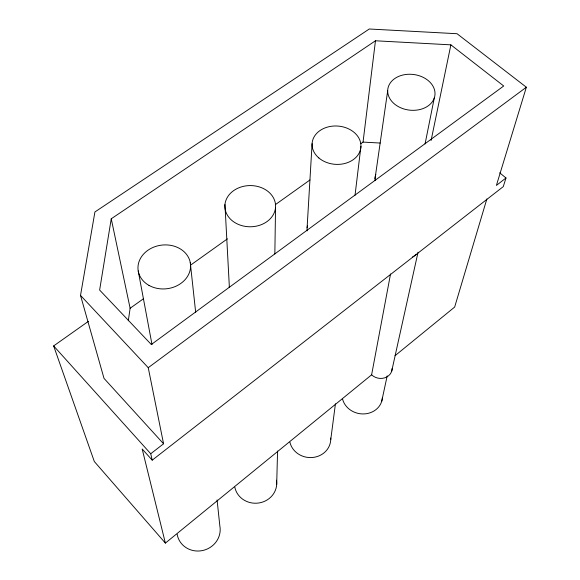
<?xml version="1.0" encoding="UTF-8"?>
<svg xmlns="http://www.w3.org/2000/svg" width="580" height="580" viewBox="0 0 580 580"><rect width="100%" height="100%" fill="white"/><g stroke="black" fill="none" stroke-linecap="round" stroke-linejoin="round"><path stroke-width="0.87" d="M274.848 253.982L275.543 207.343A25.36 20.597 -0.4 0 0 238.887 187.775A25.36 20.597 -0.4 0 0 236.256 223.401A25.36 20.597 -0.4 0 0 275.543 207.343M276.689 484.503L277.566 451.037M312.091 143.644L307.052 228.527A21.873 17.973 4.6 0 0 307.11 230.883M355.025 195.322L360.934 146.327M360.832 143.673L363.044 142.093L375.463 40.781L450.885 44.849L503.715 85.992L151.307 344.513L99.629 290.051L111.244 218.783L375.463 40.781M330.738 439.684L335.436 403.803M128.303 320.776L130.123 308.27L111.244 218.783M375.013 178.727L387.679 90.814M505.992 177.973L503.273 186.615L152.221 460.165L150.735 453.741L163.567 443.78L104.016 378.392L80.519 295.401L94.917 211.961L369.279 29L457.033 33.72L526.357 87.225L496.4 185.426L505.992 177.973L499.685 172.811M88.392 321.356L53.643 345.926L94.315 461.521L165.38 543.097L371.613 374.818L390.543 273.949M425.075 143.934L434.275 98.02A23.751 17.936 7.3 0 0 404.978 74.61A23.751 17.936 7.3 0 0 394.791 104.248A23.751 17.936 7.3 0 0 434.275 98.02M431.099 140.454L450.885 44.849M381.676 401.469L387.193 375.862M391.696 371.207L418.049 252.198M486.859 198.954L454.662 307.052L395.024 355.714M163.567 443.78L148.248 367.698L526.357 87.225M130.123 308.27L143.391 298.801M190.566 265.147L227.418 238.851M275.326 204.675L309.974 179.959M363.044 142.093L380.233 143.042M80.519 295.401L148.248 367.698M53.643 345.926L150.735 453.741M152.221 460.165L142.172 448.992L165.38 543.097M138.221 270.954L152.004 344.52M190.247 262.406L195.685 312.424M217.072 499.967L219.856 526.038A21.764 20.568 -17.9 0 1 202.152 550.623A21.764 20.568 -17.9 0 1 177.161 534.289M224.953 204.537L229.281 285.527A22.584 19.162 -0.7 0 0 229.209 287.194M307.117 227.751A21.873 17.973 4.6 0 1 307.56 225.431M330.723 438.038A20.655 18.901 6 0 1 312.787 457.468A20.655 18.901 6 0 1 289.92 442.243M415.954 254.511A14.507 11.926 9.6 0 1 412.51 257.012M382.401 397.597A20.256 18.038 10.7 0 1 364.03 413.924A20.256 18.038 10.7 0 1 342.606 399.236M375.093 180.503A21.3 16.929 7.9 0 1 375.818 174.384M276.457 480.204A21.127 19.771 -2.9 0 1 259.202 502.925A21.127 19.771 -2.9 0 1 234.827 487.214M392.131 368.496A11.984 10.505 11.4 0 1 384.62 377.87A11.984 10.505 11.4 0 1 371.613 374.818M318.84 157.948A24.462 19.176 4.3 0 0 359.962 151.257A24.462 19.176 4.3 0 0 330.701 126.375A24.462 19.176 4.3 0 0 318.84 157.948M148.966 285.375A26.376 21.968 -6.7 0 0 190.472 268.134A26.376 21.968 -6.7 0 0 153.403 247.268A26.376 21.968 -6.7 0 0 148.966 285.375"/></g></svg>
